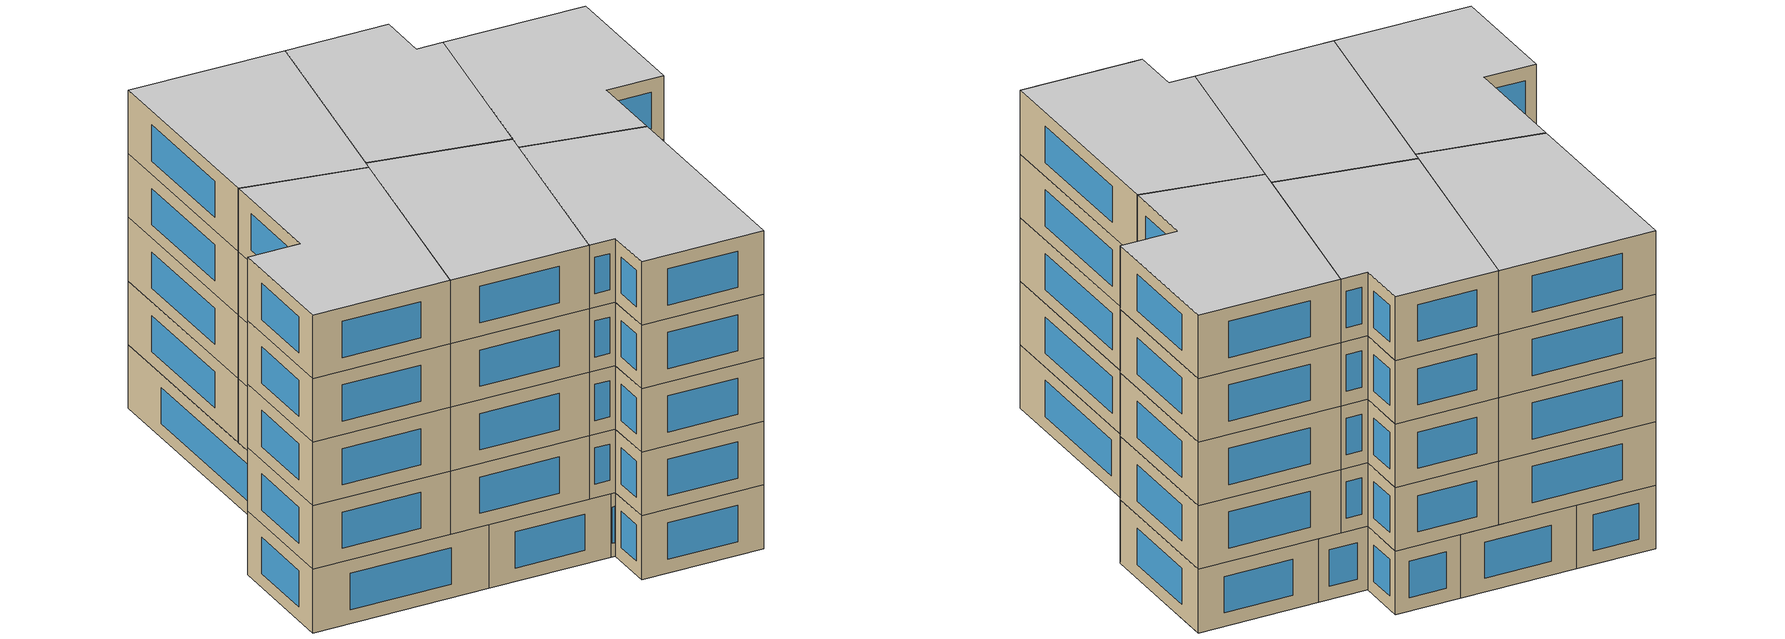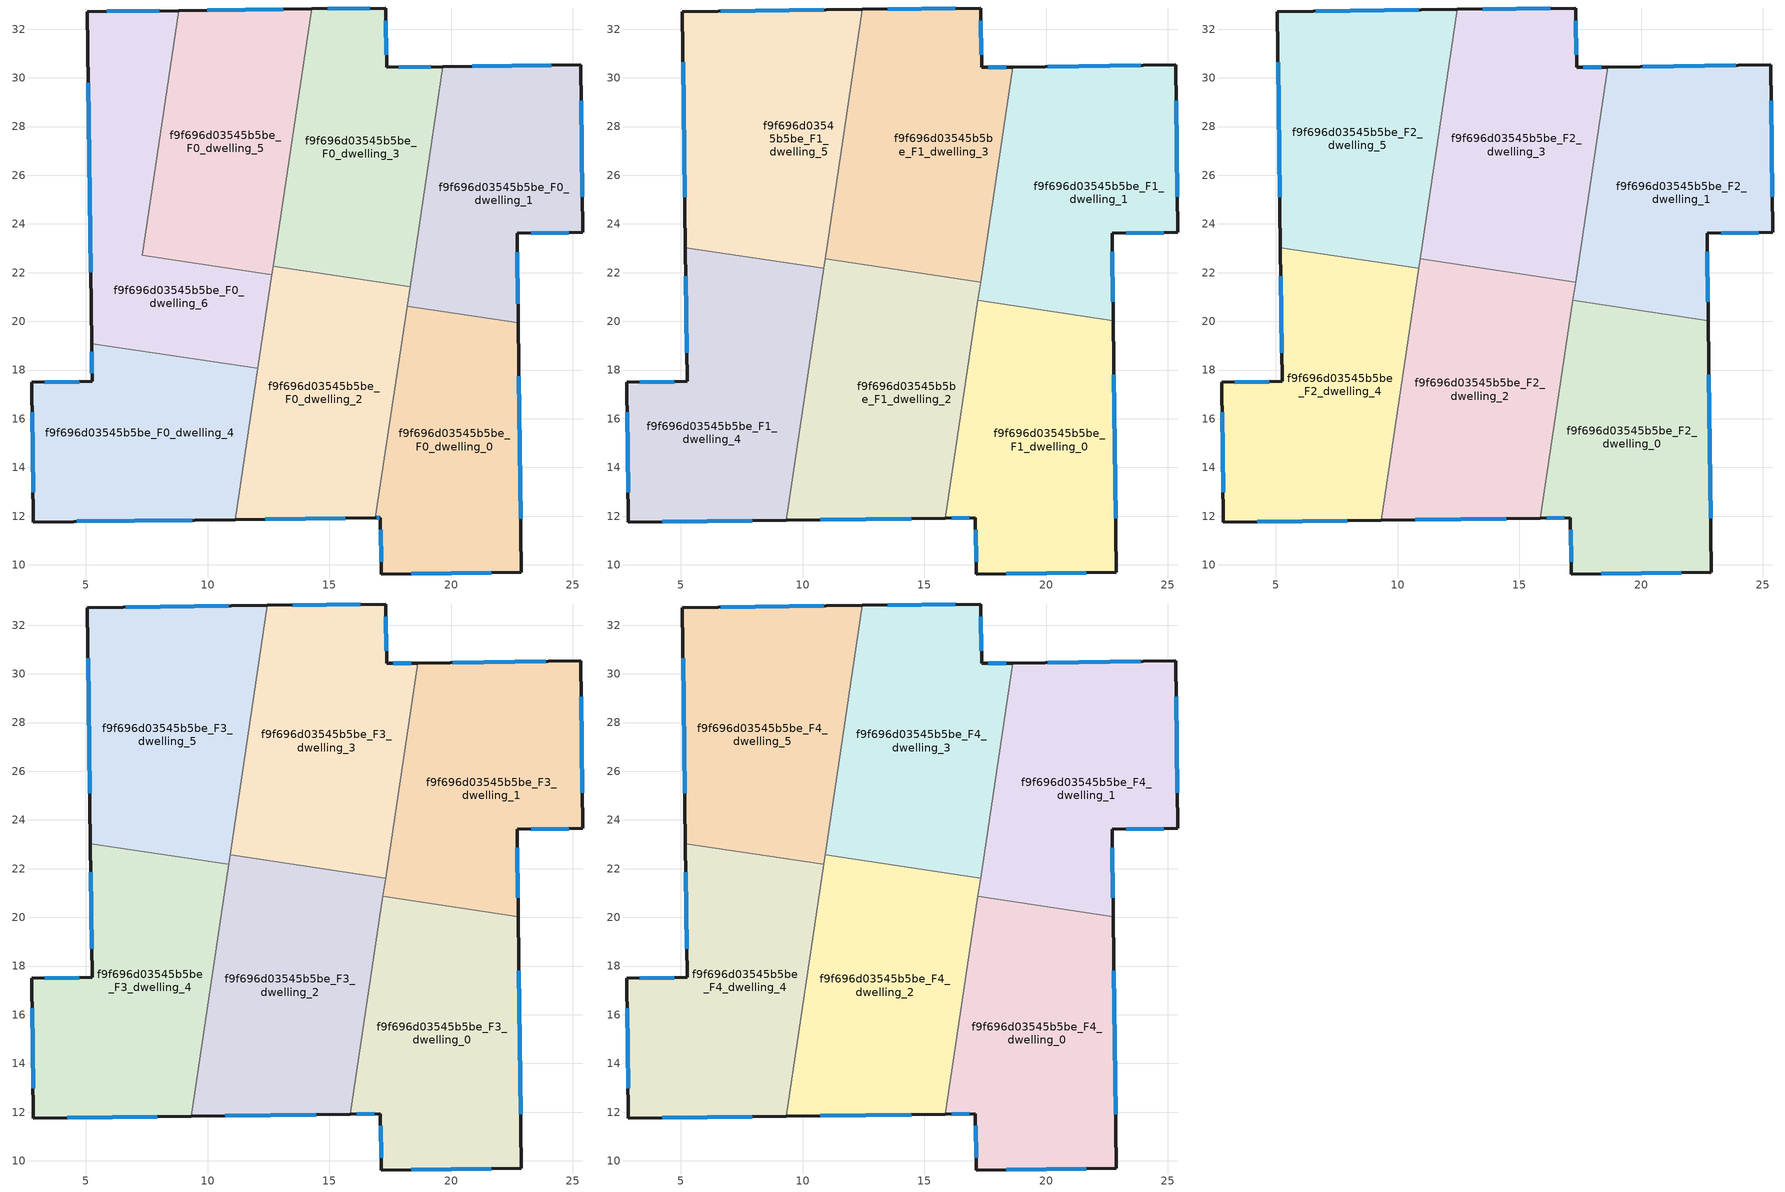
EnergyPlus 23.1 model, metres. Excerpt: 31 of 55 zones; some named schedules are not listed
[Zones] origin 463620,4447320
f9f696d03545b5be_F0_dwelling_0
 floor ground (EU_floor_Construction): 22.75,19.94 22.88,9.7 17.13,9.62 17.1,11.93 16.9,11.93 18.19,20.62 z0
 wall outside (EU_wall_Construction): 16.9,11.93 17.1,11.93 17.13,9.62 22.88,9.7 22.75,19.94 z0:3
 wall to f9f696d03545b5be_F0_dwelling_1 (EU_wall_Construction): 22.75,19.94 18.19,20.62 z0:3
 wall to f9f696d03545b5be_F0_dwelling_2 (EU_wall_Construction): 18.19,20.62 16.9,11.93 z0:3
 window (EU_Window_Construction): 17.11,11.44 17.12,10.12 / 16.94,11.93 17.06,11.93 / 22.85,11.89 22.78,17.74 / 18.36,9.64 21.65,9.68 z0.64:2.36
f9f696d03545b5be_F0_dwelling_1
 floor ground (EU_floor_Construction): 25.32,30.53 25.41,23.65 22.71,23.62 22.75,19.94 18.19,20.62 19.66,30.46 z0
 wall outside (EU_wall_Construction): 22.75,19.94 22.71,23.62 25.41,23.65 25.32,30.53 19.66,30.46 z0:3
 wall to f9f696d03545b5be_F0_dwelling_3 (EU_wall_Construction): 19.66,30.46 18.31,21.43 z0:3
 wall to f9f696d03545b5be_F0_dwelling_2 (EU_wall_Construction): 18.31,21.43 18.19,20.62 z0:3
 window (EU_Window_Construction): 24.11,30.51 20.87,30.47 / 25.39,25.12 25.34,29.06 / 23.29,23.62 24.83,23.64 / 22.74,20.72 22.72,22.83 z0.64:2.36
f9f696d03545b5be_F0_dwelling_2
 floor ground (EU_floor_Construction): 18.31,21.43 16.9,11.93 11.14,11.86 12.7,22.27 z0
 wall outside (EU_wall_Construction): 11.14,11.86 16.9,11.93 z0:3
 wall to f9f696d03545b5be_F0_dwelling_3 (EU_wall_Construction): 18.31,21.43 12.7,22.27 z0:3
 wall to f9f696d03545b5be_F0_dwelling_4 (EU_wall_Construction): 12.07,18.07 11.14,11.86 z0:3
 wall to f9f696d03545b5be_F0_dwelling_6 (EU_wall_Construction): 12.64,21.91 12.07,18.07 z0:3
 wall to f9f696d03545b5be_F0_dwelling_5 (EU_wall_Construction): 12.7,22.27 12.64,21.91 z0:3
 window (EU_Window_Construction): 12.37,11.88 15.66,11.92 z0.64:2.36
f9f696d03545b5be_F0_dwelling_3
 floor ground (EU_floor_Construction): 17.32,32.87 17.35,30.42 19.66,30.46 18.31,21.43 12.7,22.27 14.28,32.83 z0
 wall outside (EU_wall_Construction): 19.66,30.46 17.35,30.42 17.32,32.87 14.28,32.83 z0:3
 wall to f9f696d03545b5be_F0_dwelling_5 (EU_wall_Construction): 14.28,32.83 12.7,22.27 z0:3
 window (EU_Window_Construction): 16.67,32.86 14.93,32.84 / 17.34,30.95 17.33,32.34 / 19.17,30.45 17.85,30.43 z0.64:2.36
f9f696d03545b5be_F0_dwelling_4
 floor ground (EU_floor_Construction): 12.07,18.07 11.14,11.86 2.85,11.76 2.78,17.5 5.26,17.53 5.24,19.09 z0
 wall outside (EU_wall_Construction): 5.24,19.09 5.26,17.53 2.78,17.5 2.85,11.76 11.14,11.86 z0:3
 wall to f9f696d03545b5be_F0_dwelling_6 (EU_wall_Construction): 12.07,18.07 5.24,19.09 z0:3
 window (EU_Window_Construction): 4.62,11.78 9.37,11.84 / 2.79,16.27 2.83,12.99 / 4.73,17.52 3.31,17.5 / 5.24,18.76 5.25,17.86 z0.64:2.36
f9f696d03545b5be_F0_dwelling_5
 floor ground (EU_floor_Construction): 14.28,32.83 12.64,21.91 7.31,22.71 8.81,32.76 z0
 wall outside (EU_wall_Construction): 14.28,32.83 8.81,32.76 z0:3
 wall to f9f696d03545b5be_F0_dwelling_6 (EU_wall_Construction): 8.81,32.76 7.31,22.71 12.64,21.91 z0:3
 window (EU_Window_Construction): 13.11,32.81 9.98,32.78 z0.64:2.36
f9f696d03545b5be_F0_dwelling_6
 floor ground (EU_floor_Construction): 8.81,32.76 7.31,22.71 12.64,21.91 12.07,18.07 5.24,19.09 5.07,32.71 z0
 wall outside (EU_wall_Construction): 8.81,32.76 5.07,32.71 5.24,19.09 z0:3
 window (EU_Window_Construction): 5.1,29.8 5.2,22.01 / 8.01,32.75 5.87,32.72 z0.64:2.36
f9f696d03545b5be_F1_dwelling_0
 floor to f9f696d03545b5be_F0_dwelling_0 (EU_floor_Construction): 22.75,19.94 22.88,9.7 17.13,9.62 17.1,11.93 16.9,11.93 18.19,20.62 z3
 floor to f9f696d03545b5be_F0_dwelling_2 (EU_floor_Construction): 18.21,20.71 16.9,11.93 15.86,11.92 17.2,20.86 z3
 floor to f9f696d03545b5be_F0_dwelling_1 (EU_floor_Construction): 22.75,20.03 22.75,19.94 18.19,20.62 18.21,20.71 z3
 wall outside (EU_wall_Construction): 15.86,11.92 17.1,11.93 17.13,9.62 22.88,9.7 22.75,20.03 z3:6
 wall to f9f696d03545b5be_F1_dwelling_1 (EU_wall_Construction): 22.75,20.03 17.2,20.86 z3:6
 wall to f9f696d03545b5be_F1_dwelling_2 (EU_wall_Construction): 17.2,20.86 15.86,11.92 z3:6
 window (EU_Window_Construction): 17.11,11.44 17.12,10.12 / 16.13,11.92 16.84,11.93 / 22.85,11.91 22.78,17.81 / 18.36,9.64 21.65,9.68 z3.64:5.36
f9f696d03545b5be_F1_dwelling_1
 floor to f9f696d03545b5be_F0_dwelling_1 (EU_floor_Construction): 25.32,30.53 25.41,23.65 22.71,23.62 22.75,20.03 18.21,20.71 19.66,30.46 z3
 floor to f9f696d03545b5be_F0_dwelling_3 (EU_floor_Construction): 19.66,30.46 18.31,21.43 17.31,21.58 18.63,30.44 z3
 floor to f9f696d03545b5be_F0_dwelling_2 (EU_floor_Construction): 18.31,21.43 18.21,20.71 17.2,20.86 17.31,21.58 z3
 wall outside (EU_wall_Construction): 22.75,20.03 22.71,23.62 25.41,23.65 25.32,30.53 18.63,30.44 z3:6
 wall to f9f696d03545b5be_F1_dwelling_3 (EU_wall_Construction): 18.63,30.44 17.31,21.61 z3:6
 wall to f9f696d03545b5be_F1_dwelling_2 (EU_wall_Construction): 17.31,21.61 17.2,20.86 z3:6
 window (EU_Window_Construction): 23.89,30.51 20.06,30.46 / 25.39,25.12 25.34,29.06 / 23.29,23.62 24.83,23.64 / 22.74,20.8 22.72,22.85 z3.64:5.36
f9f696d03545b5be_F1_dwelling_2
 floor to f9f696d03545b5be_F0_dwelling_2 (EU_floor_Construction): 17.31,21.58 15.86,11.92 11.14,11.86 12.7,22.27 z3
 floor to f9f696d03545b5be_F0_dwelling_4 (EU_floor_Construction): 12.07,18.07 11.14,11.86 9.32,11.84 10.29,18.33 z3
 floor to f9f696d03545b5be_F0_dwelling_3 (EU_floor_Construction): 17.31,21.61 17.31,21.58 12.7,22.27 12.7,22.3 z3
 floor to f9f696d03545b5be_F0_dwelling_6 (EU_floor_Construction): 12.64,21.91 12.07,18.07 10.29,18.33 10.87,22.18 z3
 floor to f9f696d03545b5be_F0_dwelling_5 (EU_floor_Construction): 12.7,22.3 12.64,21.91 10.87,22.18 10.92,22.56 z3
 wall outside (EU_wall_Construction): 9.32,11.84 15.86,11.92 z3:6
 wall to f9f696d03545b5be_F1_dwelling_3 (EU_wall_Construction): 17.31,21.61 10.92,22.56 z3:6
 wall to f9f696d03545b5be_F1_dwelling_4 (EU_wall_Construction): 10.87,22.17 9.32,11.84 z3:6
 wall to f9f696d03545b5be_F1_dwelling_5 (EU_wall_Construction): 10.92,22.56 10.87,22.17 z3:6
 window (EU_Window_Construction): 10.72,11.86 14.46,11.9 z3.64:5.36
f9f696d03545b5be_F1_dwelling_3
 floor to f9f696d03545b5be_F0_dwelling_3 (EU_floor_Construction): 17.32,32.87 17.35,30.42 18.63,30.44 17.31,21.61 12.7,22.3 14.28,32.83 z3
 floor to f9f696d03545b5be_F0_dwelling_5 (EU_floor_Construction): 14.28,32.83 12.7,22.3 10.92,22.56 12.45,32.81 z3
 wall outside (EU_wall_Construction): 18.63,30.44 17.35,30.42 17.32,32.87 12.46,32.81 z3:6
 wall to f9f696d03545b5be_F1_dwelling_5 (EU_wall_Construction): 12.46,32.81 10.92,22.56 z3:6
 window (EU_Window_Construction): 16.28,32.85 13.5,32.82 / 17.34,30.95 17.33,32.34 / 18.36,30.44 17.63,30.43 z3.64:5.36
f9f696d03545b5be_F1_dwelling_4
 floor to f9f696d03545b5be_F0_dwelling_4 (EU_floor_Construction): 10.29,18.33 9.32,11.84 2.85,11.76 2.78,17.5 5.26,17.53 5.24,19.09 z3
 floor to f9f696d03545b5be_F0_dwelling_6 (EU_floor_Construction): 10.87,22.17 10.29,18.33 5.24,19.09 5.19,23.02 z3
 wall outside (EU_wall_Construction): 5.19,23.02 5.26,17.53 2.78,17.5 2.85,11.76 9.32,11.84 z3:6
 wall to f9f696d03545b5be_F1_dwelling_5 (EU_wall_Construction): 10.87,22.17 5.19,23.02 z3:6
 window (EU_Window_Construction): 2.79,16.27 2.83,12.99 / 4.73,17.52 3.31,17.5 / 5.2,21.85 5.24,18.71 / 4.23,11.78 7.93,11.82 z3.64:5.36
f9f696d03545b5be_F1_dwelling_5
 floor to f9f696d03545b5be_F0_dwelling_5 (EU_floor_Construction): 12.45,32.81 10.87,22.18 7.31,22.71 8.81,32.76 z3
 floor to f9f696d03545b5be_F0_dwelling_6 (EU_floor_Construction): 8.81,32.76 7.31,22.71 10.87,22.17 5.19,23.02 5.07,32.71 z3
 wall outside (EU_wall_Construction): 12.46,32.81 5.07,32.71 5.19,23.02 z3:6
 window (EU_Window_Construction): 5.09,30.64 5.16,25.1 / 10.87,32.79 6.65,32.73 z3.64:5.36
f9f696d03545b5be_F2_dwelling_0
 floor to f9f696d03545b5be_F1_dwelling_0 (EU_floor_Construction): 22.75,20.03 22.88,9.7 17.13,9.62 17.1,11.93 15.86,11.92 17.2,20.86 z6
 wall outside (EU_wall_Construction): 15.86,11.92 17.1,11.93 17.13,9.62 22.88,9.7 22.75,20.03 z6:9
 wall to f9f696d03545b5be_F2_dwelling_1 (EU_wall_Construction): 22.75,20.03 17.2,20.86 z6:9
 wall to f9f696d03545b5be_F2_dwelling_2 (EU_wall_Construction): 17.2,20.86 15.86,11.92 z6:9
 window (EU_Window_Construction): 17.11,11.44 17.12,10.12 / 16.13,11.92 16.84,11.93 / 22.85,11.91 22.78,17.81 / 18.36,9.64 21.65,9.68 z6.64:8.36
f9f696d03545b5be_F2_dwelling_1
 floor to f9f696d03545b5be_F1_dwelling_1 (EU_floor_Construction): 25.32,30.53 25.41,23.65 22.71,23.62 22.75,20.03 17.2,20.86 18.63,30.44 z6
 wall outside (EU_wall_Construction): 22.75,20.03 22.71,23.62 25.41,23.65 25.32,30.53 18.63,30.44 z6:9
 wall to f9f696d03545b5be_F2_dwelling_3 (EU_wall_Construction): 18.63,30.44 17.31,21.61 z6:9
 wall to f9f696d03545b5be_F2_dwelling_2 (EU_wall_Construction): 17.31,21.61 17.2,20.86 z6:9
 window (EU_Window_Construction): 23.89,30.51 20.06,30.46 / 25.39,25.12 25.34,29.06 / 23.29,23.62 24.83,23.64 / 22.74,20.8 22.72,22.85 z6.64:8.36
f9f696d03545b5be_F2_dwelling_2
 floor to f9f696d03545b5be_F1_dwelling_2 (EU_floor_Construction): 17.31,21.61 15.86,11.92 9.32,11.84 10.92,22.56 z6
 wall outside (EU_wall_Construction): 9.32,11.84 15.86,11.92 z6:9
 wall to f9f696d03545b5be_F2_dwelling_3 (EU_wall_Construction): 17.31,21.61 10.92,22.56 z6:9
 wall to f9f696d03545b5be_F2_dwelling_4 (EU_wall_Construction): 10.87,22.17 9.32,11.84 z6:9
 wall to f9f696d03545b5be_F2_dwelling_5 (EU_wall_Construction): 10.92,22.56 10.87,22.17 z6:9
 window (EU_Window_Construction): 10.72,11.86 14.46,11.9 z6.64:8.36
f9f696d03545b5be_F2_dwelling_3
 floor to f9f696d03545b5be_F1_dwelling_3 (EU_floor_Construction): 17.32,32.87 17.35,30.42 18.63,30.44 17.31,21.61 10.92,22.56 12.46,32.81 z6
 wall outside (EU_wall_Construction): 18.63,30.44 17.35,30.42 17.32,32.87 12.46,32.81 z6:9
 wall to f9f696d03545b5be_F2_dwelling_5 (EU_wall_Construction): 12.46,32.81 10.92,22.56 z6:9
 window (EU_Window_Construction): 16.28,32.85 13.5,32.82 / 17.34,30.95 17.33,32.34 / 18.36,30.44 17.63,30.43 z6.64:8.36
f9f696d03545b5be_F2_dwelling_4
 floor to f9f696d03545b5be_F1_dwelling_4 (EU_floor_Construction): 10.87,22.17 9.32,11.84 2.85,11.76 2.78,17.5 5.26,17.53 5.19,23.02 z6
 wall outside (EU_wall_Construction): 5.19,23.02 5.26,17.53 2.78,17.5 2.85,11.76 9.32,11.84 z6:9
 wall to f9f696d03545b5be_F2_dwelling_5 (EU_wall_Construction): 10.87,22.17 5.19,23.02 z6:9
 window (EU_Window_Construction): 2.79,16.27 2.83,12.99 / 4.73,17.52 3.31,17.5 / 5.2,21.85 5.24,18.71 / 4.23,11.78 7.93,11.82 z6.64:8.36
f9f696d03545b5be_F2_dwelling_5
 floor to f9f696d03545b5be_F1_dwelling_5 (EU_floor_Construction): 12.46,32.81 10.87,22.17 5.19,23.02 5.07,32.71 z6
 wall outside (EU_wall_Construction): 12.46,32.81 5.07,32.71 5.19,23.02 z6:9
 window (EU_Window_Construction): 5.09,30.64 5.16,25.1 / 10.87,32.79 6.65,32.73 z6.64:8.36
f9f696d03545b5be_F3_dwelling_0
 floor to f9f696d03545b5be_F2_dwelling_0 (EU_floor_Construction): 22.75,20.03 22.88,9.7 17.13,9.62 17.1,11.93 15.86,11.92 17.2,20.86 z9
 wall outside (EU_wall_Construction): 15.86,11.92 17.1,11.93 17.13,9.62 22.88,9.7 22.75,20.03 z9:12
 wall to f9f696d03545b5be_F3_dwelling_1 (EU_wall_Construction): 22.75,20.03 17.2,20.86 z9:12
 wall to f9f696d03545b5be_F3_dwelling_2 (EU_wall_Construction): 17.2,20.86 15.86,11.92 z9:12
 window (EU_Window_Construction): 17.11,11.44 17.12,10.12 / 16.13,11.92 16.84,11.93 / 22.85,11.91 22.78,17.81 / 18.36,9.64 21.65,9.68 z9.64:11.36
f9f696d03545b5be_F3_dwelling_1
 floor to f9f696d03545b5be_F2_dwelling_1 (EU_floor_Construction): 25.32,30.53 25.41,23.65 22.71,23.62 22.75,20.03 17.2,20.86 18.63,30.44 z9
 wall outside (EU_wall_Construction): 22.75,20.03 22.71,23.62 25.41,23.65 25.32,30.53 18.63,30.44 z9:12
 wall to f9f696d03545b5be_F3_dwelling_3 (EU_wall_Construction): 18.63,30.44 17.31,21.61 z9:12
 wall to f9f696d03545b5be_F3_dwelling_2 (EU_wall_Construction): 17.31,21.61 17.2,20.86 z9:12
 window (EU_Window_Construction): 23.89,30.51 20.06,30.46 / 25.39,25.12 25.34,29.06 / 23.29,23.62 24.83,23.64 / 22.74,20.8 22.72,22.85 z9.64:11.36
f9f696d03545b5be_F3_dwelling_2
 floor to f9f696d03545b5be_F2_dwelling_2 (EU_floor_Construction): 17.31,21.61 15.86,11.92 9.32,11.84 10.92,22.56 z9
 wall outside (EU_wall_Construction): 9.32,11.84 15.86,11.92 z9:12
 wall to f9f696d03545b5be_F3_dwelling_3 (EU_wall_Construction): 17.31,21.61 10.92,22.56 z9:12
 wall to f9f696d03545b5be_F3_dwelling_4 (EU_wall_Construction): 10.87,22.17 9.32,11.84 z9:12
 wall to f9f696d03545b5be_F3_dwelling_5 (EU_wall_Construction): 10.92,22.56 10.87,22.17 z9:12
 window (EU_Window_Construction): 10.72,11.86 14.46,11.9 z9.64:11.36
f9f696d03545b5be_F3_dwelling_3
 floor to f9f696d03545b5be_F2_dwelling_3 (EU_floor_Construction): 17.32,32.87 17.35,30.42 18.63,30.44 17.31,21.61 10.92,22.56 12.46,32.81 z9
 wall outside (EU_wall_Construction): 18.63,30.44 17.35,30.42 17.32,32.87 12.46,32.81 z9:12
 wall to f9f696d03545b5be_F3_dwelling_5 (EU_wall_Construction): 12.46,32.81 10.92,22.56 z9:12
 window (EU_Window_Construction): 16.28,32.85 13.5,32.82 / 17.34,30.95 17.33,32.34 / 18.36,30.44 17.63,30.43 z9.64:11.36
f9f696d03545b5be_F3_dwelling_4
 floor to f9f696d03545b5be_F2_dwelling_4 (EU_floor_Construction): 10.87,22.17 9.32,11.84 2.85,11.76 2.78,17.5 5.26,17.53 5.19,23.02 z9
 wall outside (EU_wall_Construction): 5.19,23.02 5.26,17.53 2.78,17.5 2.85,11.76 9.32,11.84 z9:12
 wall to f9f696d03545b5be_F3_dwelling_5 (EU_wall_Construction): 10.87,22.17 5.19,23.02 z9:12
 window (EU_Window_Construction): 2.79,16.27 2.83,12.99 / 4.73,17.52 3.31,17.5 / 5.2,21.85 5.24,18.71 / 4.23,11.78 7.93,11.82 z9.64:11.36
f9f696d03545b5be_F3_dwelling_5
 floor to f9f696d03545b5be_F2_dwelling_5 (EU_floor_Construction): 12.46,32.81 10.87,22.17 5.19,23.02 5.07,32.71 z9
 wall outside (EU_wall_Construction): 12.46,32.81 5.07,32.71 5.19,23.02 z9:12
 window (EU_Window_Construction): 5.09,30.64 5.16,25.1 / 10.87,32.79 6.65,32.73 z9.64:11.36
f9f696d03545b5be_F4_dwelling_0
 floor to f9f696d03545b5be_F3_dwelling_0 (EU_floor_Construction): 22.75,20.03 22.88,9.7 17.13,9.62 17.1,11.93 15.86,11.92 17.2,20.86 z12
 wall outside (EU_wall_Construction): 15.86,11.92 17.1,11.93 17.13,9.62 22.88,9.7 22.75,20.03 z12:15
 wall to f9f696d03545b5be_F4_dwelling_1 (EU_wall_Construction): 22.75,20.03 17.2,20.86 z12:15
 wall to f9f696d03545b5be_F4_dwelling_2 (EU_wall_Construction): 17.2,20.86 15.86,11.92 z12:15
 window (EU_Window_Construction): 17.11,11.44 17.12,10.12 / 16.13,11.92 16.84,11.93 / 22.85,11.91 22.78,17.81 / 18.36,9.64 21.65,9.68 z12.64:14.36
 ceiling to f9f696d03545b5be_F5_dwelling_0 (EU_floor_Construction): 22.88,9.7 22.75,20.03 17.2,20.86 15.86,11.92 17.1,11.93 17.13,9.62 z15
f9f696d03545b5be_F4_dwelling_1
 floor to f9f696d03545b5be_F3_dwelling_1 (EU_floor_Construction): 25.32,30.53 25.41,23.65 22.71,23.62 22.75,20.03 17.2,20.86 18.63,30.44 z12
 wall outside (EU_wall_Construction): 22.75,20.03 22.71,23.62 25.41,23.65 25.32,30.53 18.63,30.44 z12:15
 wall to f9f696d03545b5be_F4_dwelling_3 (EU_wall_Construction): 18.63,30.44 17.31,21.61 z12:15
 wall to f9f696d03545b5be_F4_dwelling_2 (EU_wall_Construction): 17.31,21.61 17.2,20.86 z12:15
 window (EU_Window_Construction): 23.89,30.51 20.06,30.46 / 25.39,25.12 25.34,29.06 / 23.29,23.62 24.83,23.64 / 22.74,20.8 22.72,22.85 z12.64:14.36
 ceiling to f9f696d03545b5be_F5_dwelling_1 (EU_floor_Construction): 22.75,20.03 22.71,23.62 25.41,23.65 25.32,30.53 18.63,30.44 17.2,20.86 z15
f9f696d03545b5be_F4_dwelling_2
 floor to f9f696d03545b5be_F3_dwelling_2 (EU_floor_Construction): 17.31,21.61 15.86,11.92 9.32,11.84 10.92,22.56 z12
 wall outside (EU_wall_Construction): 9.32,11.84 15.86,11.92 z12:15
 wall to f9f696d03545b5be_F4_dwelling_3 (EU_wall_Construction): 17.31,21.61 10.92,22.56 z12:15
 wall to f9f696d03545b5be_F4_dwelling_4 (EU_wall_Construction): 10.87,22.17 9.32,11.84 z12:15
 wall to f9f696d03545b5be_F4_dwelling_5 (EU_wall_Construction): 10.92,22.56 10.87,22.17 z12:15
 window (EU_Window_Construction): 10.72,11.86 14.46,11.9 z12.64:14.36
 ceiling to f9f696d03545b5be_F5_dwelling_2 (EU_floor_Construction): 15.86,11.92 17.31,21.61 10.92,22.56 9.32,11.84 z15
f9f696d03545b5be_F4_dwelling_3
 floor to f9f696d03545b5be_F3_dwelling_3 (EU_floor_Construction): 17.32,32.87 17.35,30.42 18.63,30.44 17.31,21.61 10.92,22.56 12.46,32.81 z12
 wall outside (EU_wall_Construction): 18.63,30.44 17.35,30.42 17.32,32.87 12.46,32.81 z12:15
 wall to f9f696d03545b5be_F4_dwelling_5 (EU_wall_Construction): 12.46,32.81 10.92,22.56 z12:15
 window (EU_Window_Construction): 16.28,32.85 13.5,32.82 / 17.34,30.95 17.33,32.34 / 18.36,30.44 17.63,30.43 z12.64:14.36
 ceiling to f9f696d03545b5be_F5_dwelling_3 (EU_floor_Construction): 17.31,21.61 18.63,30.44 17.35,30.42 17.32,32.87 12.46,32.81 10.92,22.56 z15
f9f696d03545b5be_F4_dwelling_4
 floor to f9f696d03545b5be_F3_dwelling_4 (EU_floor_Construction): 10.87,22.17 9.32,11.84 2.85,11.76 2.78,17.5 5.26,17.53 5.19,23.02 z12
 wall outside (EU_wall_Construction): 5.19,23.02 5.26,17.53 2.78,17.5 2.85,11.76 9.32,11.84 z12:15
 wall to f9f696d03545b5be_F4_dwelling_5 (EU_wall_Construction): 10.87,22.17 5.19,23.02 z12:15
 window (EU_Window_Construction): 2.79,16.27 2.83,12.99 / 4.73,17.52 3.31,17.5 / 5.2,21.85 5.24,18.71 / 4.23,11.78 7.93,11.82 z12.64:14.36
 ceiling to f9f696d03545b5be_F5_dwelling_4 (EU_floor_Construction): 9.32,11.84 10.87,22.17 5.19,23.02 5.26,17.53 2.78,17.5 2.85,11.76 z15
f9f696d03545b5be_F4_dwelling_5
 floor to f9f696d03545b5be_F3_dwelling_5 (EU_floor_Construction): 12.46,32.81 10.87,22.17 5.19,23.02 5.07,32.71 z12
 wall outside (EU_wall_Construction): 12.46,32.81 5.07,32.71 5.19,23.02 z12:15
 window (EU_Window_Construction): 5.09,30.64 5.16,25.1 / 10.87,32.79 6.65,32.73 z12.64:14.36
 ceiling to f9f696d03545b5be_F5_dwelling_5 (EU_floor_Construction): 10.87,22.17 12.46,32.81 5.07,32.71 5.19,23.02 z15
[Building]
EU S2 Campaign: North Axis=0; Terrain=City; Solar Distribution=FullExterior
[Site:Location]
Yerevan-Zvartnots.Intl.AP: Latitude=40.15; Longitude=44.383; Time Zone=4; Elevation=854
[SizingPeriod:WeatherFileDays]
AnnualSizingPeriod: Begin Month=1; Begin Day of Month=1; End Month=12; End Day of Month=31; Day of Week for Start Day=Monday; Use Weather File Daylight Saving Period=No; Use Weather File Rain and Snow Indicators=No
[MATERIAL]
EU_InternalMass_Material: Roughness=MediumRough; Thickness=0.1; Conductivity=1; Density=1800; Specific Heat=900; Thermal Absorptance=0.9; Solar Absorptance=0.7; Visible Absorptance=0.7
[MATERIAL:NOMASS] Roughness=MediumRough; Thermal Absorptance=0.9; Solar Absorptance=0.7; Visible Absorptance=0.7
Name | Thermal Resistance
EU_wall_NoMass | 1.05043
EU_floor_NoMass | 0.478065
[WINDOWMATERIAL:SIMPLEGLAZINGSYSTEM]
EU_Window_SimpleGlazing: UFactor=2.5566; Solar Heat Gain Coefficient=0.75; Visible Transmittance=0.75
[CONSTRUCTION]
EU_wall_Construction: EU_wall_NoMass
EU_floor_Construction: EU_floor_NoMass
EU_Window_Construction: EU_Window_SimpleGlazing
EU_InternalMass_Construction: EU_InternalMass_Material
[ZONE] Type=1; Multiplier=1; Ceiling Height=autocalculate; Floor Area=autocalculate; Part of Total Floor Area=Yes
Name | Volume
f9f696d03545b5be_F0_dwelling_0 | 171.411
f9f696d03545b5be_F1_dwelling_0; f9f696d03545b5be_F2_dwelling_0; f9f696d03545b5be_F3_dwelling_0; f9f696d03545b5be_F4_dwelling_0 | 199.986
f9f696d03545b5be_F0_dwelling_1 | 171.417
f9f696d03545b5be_F1_dwelling_1; f9f696d03545b5be_F2_dwelling_1; f9f696d03545b5be_F3_dwelling_1; f9f696d03545b5be_F4_dwelling_1; f9f696d03545b5be_F1_dwelling_2; f9f696d03545b5be_F2_dwelling_2; f9f696d03545b5be_F3_dwelling_2; f9f696d03545b5be_F4_dwelling_2 | 199.994
f9f696d03545b5be_F0_dwelling_2 | 171.438
f9f696d03545b5be_F0_dwelling_3 | 171.405
f9f696d03545b5be_F1_dwelling_3; f9f696d03545b5be_F2_dwelling_3; f9f696d03545b5be_F3_dwelling_3; f9f696d03545b5be_F4_dwelling_3 | 200.008
f9f696d03545b5be_F0_dwelling_4 | 171.416
f9f696d03545b5be_F1_dwelling_4; f9f696d03545b5be_F2_dwelling_4; f9f696d03545b5be_F3_dwelling_4; f9f696d03545b5be_F4_dwelling_4 | 199.978
f9f696d03545b5be_F0_dwelling_5 | 171.424
f9f696d03545b5be_F1_dwelling_5; f9f696d03545b5be_F2_dwelling_5; f9f696d03545b5be_F3_dwelling_5; f9f696d03545b5be_F4_dwelling_5 | 199.982
f9f696d03545b5be_F0_dwelling_6 | 171.419
[INTERNALMASS] Construction=EU_InternalMass_Construction
Name | Zone or ZoneList | Surface Area
f9f696d03545b5be_F0_dwelling_0_EU_InternalMass | f9f696d03545b5be_F0_dwelling_0 | 57.137
f9f696d03545b5be_F0_dwelling_1_EU_InternalMass | f9f696d03545b5be_F0_dwelling_1 | 57.1392
f9f696d03545b5be_F0_dwelling_2_EU_InternalMass | f9f696d03545b5be_F0_dwelling_2 | 57.1467
f9f696d03545b5be_F0_dwelling_3_EU_InternalMass | f9f696d03545b5be_F0_dwelling_3 | 57.1346
f9f696d03545b5be_F0_dwelling_4_EU_InternalMass | f9f696d03545b5be_F0_dwelling_4 | 57.1395
f9f696d03545b5be_F0_dwelling_5_EU_InternalMass | f9f696d03545b5be_F0_dwelling_5 | 57.1417
f9f696d03545b5be_F0_dwelling_6_EU_InternalMass | f9f696d03545b5be_F0_dwelling_6 | 57.1397
f9f696d03545b5be_F1_dwelling_0_EU_InternalMass | f9f696d03545b5be_F1_dwelling_0 | 66.6625
f9f696d03545b5be_F1_dwelling_1_EU_InternalMass | f9f696d03545b5be_F1_dwelling_1 | 66.6655
f9f696d03545b5be_F1_dwelling_2_EU_InternalMass | f9f696d03545b5be_F1_dwelling_2 | 66.6647
f9f696d03545b5be_F1_dwelling_3_EU_InternalMass | f9f696d03545b5be_F1_dwelling_3 | 66.6683
f9f696d03545b5be_F1_dwelling_4_EU_InternalMass | f9f696d03545b5be_F1_dwelling_4 | 66.6614
f9f696d03545b5be_F1_dwelling_5_EU_InternalMass | f9f696d03545b5be_F1_dwelling_5 | 66.6593
f9f696d03545b5be_F2_dwelling_0_EU_InternalMass | f9f696d03545b5be_F2_dwelling_0 | 66.6625
f9f696d03545b5be_F2_dwelling_1_EU_InternalMass | f9f696d03545b5be_F2_dwelling_1 | 66.6655
f9f696d03545b5be_F2_dwelling_2_EU_InternalMass | f9f696d03545b5be_F2_dwelling_2 | 66.6647
f9f696d03545b5be_F2_dwelling_3_EU_InternalMass | f9f696d03545b5be_F2_dwelling_3 | 66.6683
f9f696d03545b5be_F2_dwelling_4_EU_InternalMass | f9f696d03545b5be_F2_dwelling_4 | 66.6614
f9f696d03545b5be_F2_dwelling_5_EU_InternalMass | f9f696d03545b5be_F2_dwelling_5 | 66.6593
f9f696d03545b5be_F3_dwelling_0_EU_InternalMass | f9f696d03545b5be_F3_dwelling_0 | 66.6625
f9f696d03545b5be_F3_dwelling_1_EU_InternalMass | f9f696d03545b5be_F3_dwelling_1 | 66.6655
f9f696d03545b5be_F3_dwelling_2_EU_InternalMass | f9f696d03545b5be_F3_dwelling_2 | 66.6647
f9f696d03545b5be_F3_dwelling_3_EU_InternalMass | f9f696d03545b5be_F3_dwelling_3 | 66.6683
f9f696d03545b5be_F3_dwelling_4_EU_InternalMass | f9f696d03545b5be_F3_dwelling_4 | 66.6614
f9f696d03545b5be_F3_dwelling_5_EU_InternalMass | f9f696d03545b5be_F3_dwelling_5 | 66.6593
f9f696d03545b5be_F4_dwelling_0_EU_InternalMass | f9f696d03545b5be_F4_dwelling_0 | 66.6625
f9f696d03545b5be_F4_dwelling_1_EU_InternalMass | f9f696d03545b5be_F4_dwelling_1 | 66.6655
f9f696d03545b5be_F4_dwelling_2_EU_InternalMass | f9f696d03545b5be_F4_dwelling_2 | 66.6647
f9f696d03545b5be_F4_dwelling_3_EU_InternalMass | f9f696d03545b5be_F4_dwelling_3 | 66.6683
f9f696d03545b5be_F4_dwelling_4_EU_InternalMass | f9f696d03545b5be_F4_dwelling_4 | 66.6614
f9f696d03545b5be_F4_dwelling_5_EU_InternalMass | f9f696d03545b5be_F4_dwelling_5 | 66.6593
[OTHEREQUIPMENT] Fuel Type=Electricity; Design Level Calculation Method=Watts/Area; Power per Zone Floor Area=1; Fraction Latent=0; Fraction Radiant=0; Fraction Lost=0; Carbon Dioxide Generation Rate=0; EndUse Subcategory=EU_Step8_InternalGains
Name | Zone or ZoneList or Space or SpaceList | Schedule
EU_Step8_InternalGain_f9f696d03545b5be_F0_dwelling_0_f000 | f9f696d03545b5be_F0_dwelling_0 | EU_Step8_GainSchedule_f9f696d03545b5be_F0_dwelling_0_f000
EU_Step8_InternalGain_f9f696d03545b5be_F0_dwelling_1_f000 | f9f696d03545b5be_F0_dwelling_1 | EU_Step8_GainSchedule_f9f696d03545b5be_F0_dwelling_1_f000
EU_Step8_InternalGain_f9f696d03545b5be_F0_dwelling_2_f000 | f9f696d03545b5be_F0_dwelling_2 | EU_Step8_GainSchedule_f9f696d03545b5be_F0_dwelling_2_f000
EU_Step8_InternalGain_f9f696d03545b5be_F0_dwelling_3_f000 | f9f696d03545b5be_F0_dwelling_3 | EU_Step8_GainSchedule_f9f696d03545b5be_F0_dwelling_3_f000
EU_Step8_InternalGain_f9f696d03545b5be_F0_dwelling_4_f000 | f9f696d03545b5be_F0_dwelling_4 | EU_Step8_GainSchedule_f9f696d03545b5be_F0_dwelling_4_f000
EU_Step8_InternalGain_f9f696d03545b5be_F0_dwelling_5_f000 | f9f696d03545b5be_F0_dwelling_5 | EU_Step8_GainSchedule_f9f696d03545b5be_F0_dwelling_5_f000
EU_Step8_InternalGain_f9f696d03545b5be_F0_dwelling_6_f000 | f9f696d03545b5be_F0_dwelling_6 | EU_Step8_GainSchedule_f9f696d03545b5be_F0_dwelling_6_f000
EU_Step8_InternalGain_f9f696d03545b5be_F1_dwelling_0_f000 | f9f696d03545b5be_F1_dwelling_0 | EU_Step8_GainSchedule_f9f696d03545b5be_F1_dwelling_0_f000
EU_Step8_InternalGain_f9f696d03545b5be_F1_dwelling_1_f000 | f9f696d03545b5be_F1_dwelling_1 | EU_Step8_GainSchedule_f9f696d03545b5be_F1_dwelling_1_f000
EU_Step8_InternalGain_f9f696d03545b5be_F1_dwelling_2_f000 | f9f696d03545b5be_F1_dwelling_2 | EU_Step8_GainSchedule_f9f696d03545b5be_F1_dwelling_2_f000
EU_Step8_InternalGain_f9f696d03545b5be_F1_dwelling_3_f000 | f9f696d03545b5be_F1_dwelling_3 | EU_Step8_GainSchedule_f9f696d03545b5be_F1_dwelling_3_f000
EU_Step8_InternalGain_f9f696d03545b5be_F1_dwelling_4_f000 | f9f696d03545b5be_F1_dwelling_4 | EU_Step8_GainSchedule_f9f696d03545b5be_F1_dwelling_4_f000
EU_Step8_InternalGain_f9f696d03545b5be_F1_dwelling_5_f000 | f9f696d03545b5be_F1_dwelling_5 | EU_Step8_GainSchedule_f9f696d03545b5be_F1_dwelling_5_f000
EU_Step8_InternalGain_f9f696d03545b5be_F2_dwelling_0_f000 | f9f696d03545b5be_F2_dwelling_0 | EU_Step8_GainSchedule_f9f696d03545b5be_F2_dwelling_0_f000
EU_Step8_InternalGain_f9f696d03545b5be_F2_dwelling_1_f000 | f9f696d03545b5be_F2_dwelling_1 | EU_Step8_GainSchedule_f9f696d03545b5be_F2_dwelling_1_f000
EU_Step8_InternalGain_f9f696d03545b5be_F2_dwelling_2_f000 | f9f696d03545b5be_F2_dwelling_2 | EU_Step8_GainSchedule_f9f696d03545b5be_F2_dwelling_2_f000
EU_Step8_InternalGain_f9f696d03545b5be_F2_dwelling_3_f000 | f9f696d03545b5be_F2_dwelling_3 | EU_Step8_GainSchedule_f9f696d03545b5be_F2_dwelling_3_f000
EU_Step8_InternalGain_f9f696d03545b5be_F2_dwelling_4_f000 | f9f696d03545b5be_F2_dwelling_4 | EU_Step8_GainSchedule_f9f696d03545b5be_F2_dwelling_4_f000
EU_Step8_InternalGain_f9f696d03545b5be_F2_dwelling_5_f000 | f9f696d03545b5be_F2_dwelling_5 | EU_Step8_GainSchedule_f9f696d03545b5be_F2_dwelling_5_f000
EU_Step8_InternalGain_f9f696d03545b5be_F3_dwelling_0_f000 | f9f696d03545b5be_F3_dwelling_0 | EU_Step8_GainSchedule_f9f696d03545b5be_F3_dwelling_0_f000
EU_Step8_InternalGain_f9f696d03545b5be_F3_dwelling_1_f000 | f9f696d03545b5be_F3_dwelling_1 | EU_Step8_GainSchedule_f9f696d03545b5be_F3_dwelling_1_f000
EU_Step8_InternalGain_f9f696d03545b5be_F3_dwelling_2_f000 | f9f696d03545b5be_F3_dwelling_2 | EU_Step8_GainSchedule_f9f696d03545b5be_F3_dwelling_2_f000
EU_Step8_InternalGain_f9f696d03545b5be_F3_dwelling_3_f000 | f9f696d03545b5be_F3_dwelling_3 | EU_Step8_GainSchedule_f9f696d03545b5be_F3_dwelling_3_f000
EU_Step8_InternalGain_f9f696d03545b5be_F3_dwelling_4_f000 | f9f696d03545b5be_F3_dwelling_4 | EU_Step8_GainSchedule_f9f696d03545b5be_F3_dwelling_4_f000
EU_Step8_InternalGain_f9f696d03545b5be_F3_dwelling_5_f000 | f9f696d03545b5be_F3_dwelling_5 | EU_Step8_GainSchedule_f9f696d03545b5be_F3_dwelling_5_f000
EU_Step8_InternalGain_f9f696d03545b5be_F4_dwelling_0_f000 | f9f696d03545b5be_F4_dwelling_0 | EU_Step8_GainSchedule_f9f696d03545b5be_F4_dwelling_0_f000
EU_Step8_InternalGain_f9f696d03545b5be_F4_dwelling_1_f000 | f9f696d03545b5be_F4_dwelling_1 | EU_Step8_GainSchedule_f9f696d03545b5be_F4_dwelling_1_f000
EU_Step8_InternalGain_f9f696d03545b5be_F4_dwelling_2_f000 | f9f696d03545b5be_F4_dwelling_2 | EU_Step8_GainSchedule_f9f696d03545b5be_F4_dwelling_2_f000
EU_Step8_InternalGain_f9f696d03545b5be_F4_dwelling_3_f000 | f9f696d03545b5be_F4_dwelling_3 | EU_Step8_GainSchedule_f9f696d03545b5be_F4_dwelling_3_f000
EU_Step8_InternalGain_f9f696d03545b5be_F4_dwelling_4_f000 | f9f696d03545b5be_F4_dwelling_4 | EU_Step8_GainSchedule_f9f696d03545b5be_F4_dwelling_4_f000
EU_Step8_InternalGain_f9f696d03545b5be_F4_dwelling_5_f000 | f9f696d03545b5be_F4_dwelling_5 | EU_Step8_GainSchedule_f9f696d03545b5be_F4_dwelling_5_f000
[ZONEVENTILATION:DESIGNFLOWRATE] Schedule=EU_AlwaysOn; Design Flow Rate Calculation Method=AirChanges/Hour; Air Changes per Hour=0.557805; Ventilation Type=Natural; Fan Pressure Rise=0; Fan Total Efficiency=1; Constant Term Coefficient=1; Temperature Term Coefficient=0; Velocity Term Coefficient=0; Velocity Squared Term Coefficient=0; Minimum Indoor Temperature=-100; Maximum Indoor Temperature=100; Delta Temperature=-100; Minimum Outdoor Temperature=-100; Maximum Outdoor Temperature=100; Maximum Wind Speed=40
Name | Zone or ZoneList or Space or SpaceList
EU_ConstantAir_f9f696d03545b5be_F0_dwelling_0 | f9f696d03545b5be_F0_dwelling_0
EU_ConstantAir_f9f696d03545b5be_F0_dwelling_1 | f9f696d03545b5be_F0_dwelling_1
EU_ConstantAir_f9f696d03545b5be_F0_dwelling_2 | f9f696d03545b5be_F0_dwelling_2
EU_ConstantAir_f9f696d03545b5be_F0_dwelling_3 | f9f696d03545b5be_F0_dwelling_3
EU_ConstantAir_f9f696d03545b5be_F0_dwelling_4 | f9f696d03545b5be_F0_dwelling_4
EU_ConstantAir_f9f696d03545b5be_F0_dwelling_5 | f9f696d03545b5be_F0_dwelling_5
EU_ConstantAir_f9f696d03545b5be_F0_dwelling_6 | f9f696d03545b5be_F0_dwelling_6
EU_ConstantAir_f9f696d03545b5be_F1_dwelling_0 | f9f696d03545b5be_F1_dwelling_0
EU_ConstantAir_f9f696d03545b5be_F1_dwelling_1 | f9f696d03545b5be_F1_dwelling_1
EU_ConstantAir_f9f696d03545b5be_F1_dwelling_2 | f9f696d03545b5be_F1_dwelling_2
EU_ConstantAir_f9f696d03545b5be_F1_dwelling_3 | f9f696d03545b5be_F1_dwelling_3
EU_ConstantAir_f9f696d03545b5be_F1_dwelling_4 | f9f696d03545b5be_F1_dwelling_4
EU_ConstantAir_f9f696d03545b5be_F1_dwelling_5 | f9f696d03545b5be_F1_dwelling_5
EU_ConstantAir_f9f696d03545b5be_F2_dwelling_0 | f9f696d03545b5be_F2_dwelling_0
EU_ConstantAir_f9f696d03545b5be_F2_dwelling_1 | f9f696d03545b5be_F2_dwelling_1
EU_ConstantAir_f9f696d03545b5be_F2_dwelling_2 | f9f696d03545b5be_F2_dwelling_2
EU_ConstantAir_f9f696d03545b5be_F2_dwelling_3 | f9f696d03545b5be_F2_dwelling_3
EU_ConstantAir_f9f696d03545b5be_F2_dwelling_4 | f9f696d03545b5be_F2_dwelling_4
EU_ConstantAir_f9f696d03545b5be_F2_dwelling_5 | f9f696d03545b5be_F2_dwelling_5
EU_ConstantAir_f9f696d03545b5be_F3_dwelling_0 | f9f696d03545b5be_F3_dwelling_0
EU_ConstantAir_f9f696d03545b5be_F3_dwelling_1 | f9f696d03545b5be_F3_dwelling_1
EU_ConstantAir_f9f696d03545b5be_F3_dwelling_2 | f9f696d03545b5be_F3_dwelling_2
EU_ConstantAir_f9f696d03545b5be_F3_dwelling_3 | f9f696d03545b5be_F3_dwelling_3
EU_ConstantAir_f9f696d03545b5be_F3_dwelling_4 | f9f696d03545b5be_F3_dwelling_4
EU_ConstantAir_f9f696d03545b5be_F3_dwelling_5 | f9f696d03545b5be_F3_dwelling_5
EU_ConstantAir_f9f696d03545b5be_F4_dwelling_0 | f9f696d03545b5be_F4_dwelling_0
EU_ConstantAir_f9f696d03545b5be_F4_dwelling_1 | f9f696d03545b5be_F4_dwelling_1
EU_ConstantAir_f9f696d03545b5be_F4_dwelling_2 | f9f696d03545b5be_F4_dwelling_2
EU_ConstantAir_f9f696d03545b5be_F4_dwelling_3 | f9f696d03545b5be_F4_dwelling_3
EU_ConstantAir_f9f696d03545b5be_F4_dwelling_4 | f9f696d03545b5be_F4_dwelling_4
EU_ConstantAir_f9f696d03545b5be_F4_dwelling_5 | f9f696d03545b5be_F4_dwelling_5
[HVACTEMPLATE:ZONE:IDEALLOADSAIRSYSTEM] System Availability Schedule=EU_AlwaysOn; Maximum Heating Supply Air Temperature=50; Minimum Cooling Supply Air Temperature=13; Maximum Heating Supply Air Humidity Ratio=0.0156; Minimum Cooling Supply Air Humidity Ratio=0.0077; Heating Limit=NoLimit; Cooling Limit=NoLimit; Heating Availability Schedule=EU_AlwaysOn; Cooling Availability Schedule=EU_CoolingOff; Dehumidification Control Type=ConstantSensibleHeatRatio; Cooling Sensible Heat Ratio=0.7; Dehumidification Setpoint=60; Humidification Control Type=None; Humidification Setpoint=30; Outdoor Air Method=None; Outdoor Air Flow Rate per Person=0.00944; Outdoor Air Flow Rate per Zone Floor Area=0; Outdoor Air Flow Rate per Zone=0; Demand Controlled Ventilation Type=None; Outdoor Air Economizer Type=NoEconomizer; Heat Recovery Type=None; Sensible Heat Recovery Effectiveness=0.7; Latent Heat Recovery Effectiveness=0.65
Name | Template Thermostat
f9f696d03545b5be_F0_dwelling_0 | EU_HeatOnly_f9f696d03545b5be_F0_dwelling_0
f9f696d03545b5be_F0_dwelling_1 | EU_HeatOnly_f9f696d03545b5be_F0_dwelling_1
f9f696d03545b5be_F0_dwelling_2 | EU_HeatOnly_f9f696d03545b5be_F0_dwelling_2
f9f696d03545b5be_F0_dwelling_3 | EU_HeatOnly_f9f696d03545b5be_F0_dwelling_3
f9f696d03545b5be_F0_dwelling_4 | EU_HeatOnly_f9f696d03545b5be_F0_dwelling_4
f9f696d03545b5be_F0_dwelling_5 | EU_HeatOnly_f9f696d03545b5be_F0_dwelling_5
f9f696d03545b5be_F0_dwelling_6 | EU_HeatOnly_f9f696d03545b5be_F0_dwelling_6
f9f696d03545b5be_F1_dwelling_0 | EU_HeatOnly_f9f696d03545b5be_F1_dwelling_0
f9f696d03545b5be_F1_dwelling_1 | EU_HeatOnly_f9f696d03545b5be_F1_dwelling_1
f9f696d03545b5be_F1_dwelling_2 | EU_HeatOnly_f9f696d03545b5be_F1_dwelling_2
f9f696d03545b5be_F1_dwelling_3 | EU_HeatOnly_f9f696d03545b5be_F1_dwelling_3
f9f696d03545b5be_F1_dwelling_4 | EU_HeatOnly_f9f696d03545b5be_F1_dwelling_4
f9f696d03545b5be_F1_dwelling_5 | EU_HeatOnly_f9f696d03545b5be_F1_dwelling_5
f9f696d03545b5be_F2_dwelling_0 | EU_HeatOnly_f9f696d03545b5be_F2_dwelling_0
f9f696d03545b5be_F2_dwelling_1 | EU_HeatOnly_f9f696d03545b5be_F2_dwelling_1
f9f696d03545b5be_F2_dwelling_2 | EU_HeatOnly_f9f696d03545b5be_F2_dwelling_2
f9f696d03545b5be_F2_dwelling_3 | EU_HeatOnly_f9f696d03545b5be_F2_dwelling_3
f9f696d03545b5be_F2_dwelling_4 | EU_HeatOnly_f9f696d03545b5be_F2_dwelling_4
f9f696d03545b5be_F2_dwelling_5 | EU_HeatOnly_f9f696d03545b5be_F2_dwelling_5
f9f696d03545b5be_F3_dwelling_0 | EU_HeatOnly_f9f696d03545b5be_F3_dwelling_0
f9f696d03545b5be_F3_dwelling_1 | EU_HeatOnly_f9f696d03545b5be_F3_dwelling_1
f9f696d03545b5be_F3_dwelling_2 | EU_HeatOnly_f9f696d03545b5be_F3_dwelling_2
f9f696d03545b5be_F3_dwelling_3 | EU_HeatOnly_f9f696d03545b5be_F3_dwelling_3
f9f696d03545b5be_F3_dwelling_4 | EU_HeatOnly_f9f696d03545b5be_F3_dwelling_4
f9f696d03545b5be_F3_dwelling_5 | EU_HeatOnly_f9f696d03545b5be_F3_dwelling_5
f9f696d03545b5be_F4_dwelling_0 | EU_HeatOnly_f9f696d03545b5be_F4_dwelling_0
f9f696d03545b5be_F4_dwelling_1 | EU_HeatOnly_f9f696d03545b5be_F4_dwelling_1
f9f696d03545b5be_F4_dwelling_2 | EU_HeatOnly_f9f696d03545b5be_F4_dwelling_2
f9f696d03545b5be_F4_dwelling_3 | EU_HeatOnly_f9f696d03545b5be_F4_dwelling_3
f9f696d03545b5be_F4_dwelling_4 | EU_HeatOnly_f9f696d03545b5be_F4_dwelling_4
f9f696d03545b5be_F4_dwelling_5 | EU_HeatOnly_f9f696d03545b5be_F4_dwelling_5
[SIZING:ZONE] Zone Cooling Design Supply Air Temperature Input Method=SupplyAirTemperature; Zone Cooling Design Supply Air Temperature=13; Zone Heating Design Supply Air Temperature Input Method=SupplyAirTemperature; Zone Heating Design Supply Air Temperature=50; Zone Cooling Design Supply Air Humidity Ratio=0.008; Zone Heating Design Supply Air Humidity Ratio=0.008; Cooling Design Air Flow Method=DesignDay; Cooling Design Air Flow Rate=0; Cooling Minimum Air Flow per Zone Floor Area=0.000762; Cooling Minimum Air Flow=0; Cooling Minimum Air Flow Fraction=0.2; Heating Design Air Flow Method=DesignDay; Heating Design Air Flow Rate=0; Heating Maximum Air Flow per Zone Floor Area=0.002032; Heating Maximum Air Flow=0.141576; Heating Maximum Air Flow Fraction=0.3; Account for Dedicated Outdoor Air System=No; Dedicated Outdoor Air System Control Strategy=NeutralSupplyAir; Dedicated Outdoor Air Low Setpoint Temperature for Design=autosize; Dedicated Outdoor Air High Setpoint Temperature for Design=autosize; Zone Load Sizing Method=Sensible Load Only No Latent Load; Zone Latent Cooling Design Supply Air Humidity Ratio Input Method=HumidityRatioDifference; Zone Cooling Design Supply Air Humidity Ratio Difference=0.005; Zone Latent Heating Design Supply Air Humidity Ratio Input Method=HumidityRatioDifference; Zone Humidification Design Supply Air Humidity Ratio Difference=0.005
f9f696d03545b5be_F0_dwelling_0; f9f696d03545b5be_F0_dwelling_1; f9f696d03545b5be_F0_dwelling_2; f9f696d03545b5be_F0_dwelling_3; f9f696d03545b5be_F0_dwelling_4; f9f696d03545b5be_F0_dwelling_5; f9f696d03545b5be_F0_dwelling_6; f9f696d03545b5be_F1_dwelling_0; f9f696d03545b5be_F1_dwelling_1; f9f696d03545b5be_F1_dwelling_2; f9f696d03545b5be_F1_dwelling_3; f9f696d03545b5be_F1_dwelling_4; f9f696d03545b5be_F1_dwelling_5; f9f696d03545b5be_F2_dwelling_0; f9f696d03545b5be_F2_dwelling_1; f9f696d03545b5be_F2_dwelling_2; f9f696d03545b5be_F2_dwelling_3; f9f696d03545b5be_F2_dwelling_4; f9f696d03545b5be_F2_dwelling_5; f9f696d03545b5be_F3_dwelling_0; f9f696d03545b5be_F3_dwelling_1; f9f696d03545b5be_F3_dwelling_2; f9f696d03545b5be_F3_dwelling_3; f9f696d03545b5be_F3_dwelling_4; f9f696d03545b5be_F3_dwelling_5; f9f696d03545b5be_F4_dwelling_0; f9f696d03545b5be_F4_dwelling_1; f9f696d03545b5be_F4_dwelling_2; f9f696d03545b5be_F4_dwelling_3; f9f696d03545b5be_F4_dwelling_4; f9f696d03545b5be_F4_dwelling_5
[SCHEDULE:FILE] Column Number=1; Rows to Skip at Top=0; Number of Hours of Data=8760; Column Separator=Comma; Interpolate to Timestep=No; Minutes per Item=60; Adjust Schedule for Daylight Savings=Yes
Name | File
EU_Step8_GainSchedule_f9f696d03545b5be_F0_dwelling_0_f000 | ../../schedules/f9f696d03545b5be/f9f696d03545b5be_F0_dwelling_0_f000_gain.csv
EU_Step8_GainSchedule_f9f696d03545b5be_F0_dwelling_1_f000 | ../../schedules/f9f696d03545b5be/f9f696d03545b5be_F0_dwelling_1_f000_gain.csv
EU_Step8_GainSchedule_f9f696d03545b5be_F0_dwelling_2_f000 | ../../schedules/f9f696d03545b5be/f9f696d03545b5be_F0_dwelling_2_f000_gain.csv
EU_Step8_GainSchedule_f9f696d03545b5be_F0_dwelling_3_f000 | ../../schedules/f9f696d03545b5be/f9f696d03545b5be_F0_dwelling_3_f000_gain.csv
EU_Step8_GainSchedule_f9f696d03545b5be_F0_dwelling_4_f000 | ../../schedules/f9f696d03545b5be/f9f696d03545b5be_F0_dwelling_4_f000_gain.csv
EU_Step8_GainSchedule_f9f696d03545b5be_F0_dwelling_5_f000 | ../../schedules/f9f696d03545b5be/f9f696d03545b5be_F0_dwelling_5_f000_gain.csv
EU_Step8_GainSchedule_f9f696d03545b5be_F0_dwelling_6_f000 | ../../schedules/f9f696d03545b5be/f9f696d03545b5be_F0_dwelling_6_f000_gain.csv
EU_Step8_GainSchedule_f9f696d03545b5be_F1_dwelling_0_f000 | ../../schedules/f9f696d03545b5be/f9f696d03545b5be_F1_dwelling_0_f000_gain.csv
EU_Step8_GainSchedule_f9f696d03545b5be_F1_dwelling_1_f000 | ../../schedules/f9f696d03545b5be/f9f696d03545b5be_F1_dwelling_1_f000_gain.csv
EU_Step8_GainSchedule_f9f696d03545b5be_F1_dwelling_2_f000 | ../../schedules/f9f696d03545b5be/f9f696d03545b5be_F1_dwelling_2_f000_gain.csv
EU_Step8_GainSchedule_f9f696d03545b5be_F1_dwelling_3_f000 | ../../schedules/f9f696d03545b5be/f9f696d03545b5be_F1_dwelling_3_f000_gain.csv
EU_Step8_GainSchedule_f9f696d03545b5be_F1_dwelling_4_f000 | ../../schedules/f9f696d03545b5be/f9f696d03545b5be_F1_dwelling_4_f000_gain.csv
EU_Step8_GainSchedule_f9f696d03545b5be_F1_dwelling_5_f000 | ../../schedules/f9f696d03545b5be/f9f696d03545b5be_F1_dwelling_5_f000_gain.csv
EU_Step8_GainSchedule_f9f696d03545b5be_F2_dwelling_0_f000 | ../../schedules/f9f696d03545b5be/f9f696d03545b5be_F2_dwelling_0_f000_gain.csv
EU_Step8_GainSchedule_f9f696d03545b5be_F2_dwelling_1_f000 | ../../schedules/f9f696d03545b5be/f9f696d03545b5be_F2_dwelling_1_f000_gain.csv
EU_Step8_GainSchedule_f9f696d03545b5be_F2_dwelling_2_f000 | ../../schedules/f9f696d03545b5be/f9f696d03545b5be_F2_dwelling_2_f000_gain.csv
EU_Step8_GainSchedule_f9f696d03545b5be_F2_dwelling_3_f000 | ../../schedules/f9f696d03545b5be/f9f696d03545b5be_F2_dwelling_3_f000_gain.csv
EU_Step8_GainSchedule_f9f696d03545b5be_F2_dwelling_4_f000 | ../../schedules/f9f696d03545b5be/f9f696d03545b5be_F2_dwelling_4_f000_gain.csv
EU_Step8_GainSchedule_f9f696d03545b5be_F2_dwelling_5_f000 | ../../schedules/f9f696d03545b5be/f9f696d03545b5be_F2_dwelling_5_f000_gain.csv
EU_Step8_GainSchedule_f9f696d03545b5be_F3_dwelling_0_f000 | ../../schedules/f9f696d03545b5be/f9f696d03545b5be_F3_dwelling_0_f000_gain.csv
EU_Step8_GainSchedule_f9f696d03545b5be_F3_dwelling_1_f000 | ../../schedules/f9f696d03545b5be/f9f696d03545b5be_F3_dwelling_1_f000_gain.csv
EU_Step8_GainSchedule_f9f696d03545b5be_F3_dwelling_2_f000 | ../../schedules/f9f696d03545b5be/f9f696d03545b5be_F3_dwelling_2_f000_gain.csv
EU_Step8_GainSchedule_f9f696d03545b5be_F3_dwelling_3_f000 | ../../schedules/f9f696d03545b5be/f9f696d03545b5be_F3_dwelling_3_f000_gain.csv
